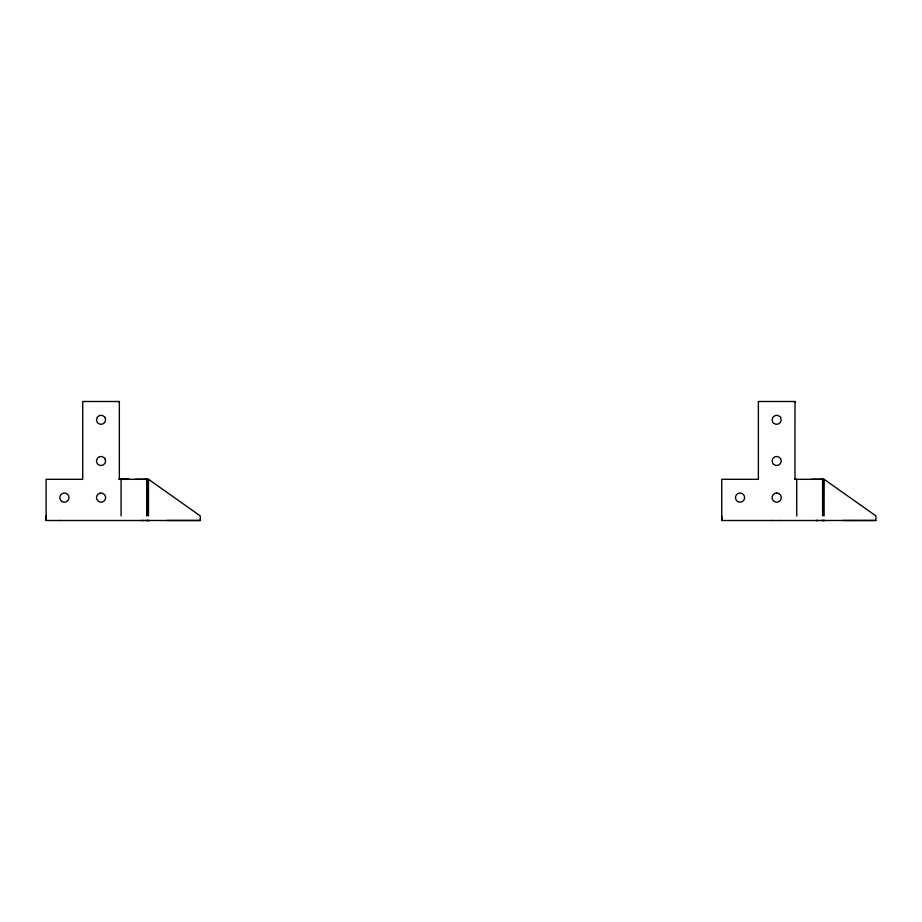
<?xml version="1.0" encoding="UTF-8"?>
<svg xmlns="http://www.w3.org/2000/svg" width="922" height="922" viewBox="0 0 922 922"><rect width="100%" height="100%" fill="white"/><g stroke="black" fill="none" stroke-linecap="round" stroke-linejoin="round"><path stroke-width="1.38" d="M149.652 520.504L46.1 520.504L46.1 479.302L82.726 479.313L82.726 401.496L119.341 401.496L119.341 402.361M119.341 401.496L119.341 479.325L121.082 479.325L121.093 515.928M145.238 520.492L200.258 520.481L200.258 515.905L148.511 479.325L147.024 479.325L146.99 515.928L146.978 479.313L119.33 479.313L121.082 479.325M148.465 515.928L148.511 479.325L135.592 479.313M825.294 520.504L721.742 520.504L721.742 479.302L758.368 479.313L758.368 401.496L794.983 401.496L794.983 402.361M796.735 515.928L796.723 479.325L794.971 479.325L794.983 401.496M820.88 520.492L875.9 520.481L875.9 515.905L824.153 479.325L822.666 479.325L822.631 515.928L822.62 479.313L794.971 479.313M824.107 515.928L824.153 479.325L811.233 479.313M99.841 493.201L101.028 493.04A4.575 4.575 0 0 1 105.604 497.615A4.575 4.575 0 0 1 101.028 502.202L99.841 502.041A4.575 4.575 0 0 1 99.841 493.201M140.812 520.504L144.051 520.504M166.709 520.492L200.258 520.481M842.351 520.492L875.9 520.481M851.19 520.492L850.729 520.492M145.227 479.325L147.024 479.325M820.868 479.325L822.666 479.325M59.988 520.504L60.449 520.504M772.256 520.504L772.705 520.504M780.634 520.504L781.095 520.504M816.915 520.504L816.293 520.504L818.586 520.504M822.631 520.504L824.107 520.504M146.99 520.504L148.465 520.504M721.742 515.928L721.742 520.504M46.1 515.928L46.1 520.504M776.67 493.04L775.483 493.201A4.575 4.575 0 0 0 775.483 502.041L776.67 502.202A4.575 4.575 0 0 0 781.245 497.615A4.575 4.575 0 0 0 776.67 493.04M128.988 479.313L119.33 479.336L128.988 479.313M780.634 417.516L779.908 416.571A4.575 4.575 0 0 0 772.717 422.092L773.443 423.037A4.575 4.575 0 0 0 780.634 417.516M780.634 458.718L779.908 457.773A4.575 4.575 0 0 0 772.705 463.293L773.443 464.239A4.575 4.575 0 0 0 780.634 458.718M104.993 417.516L104.267 416.571A4.575 4.575 0 0 0 97.075 422.092L97.801 423.037A4.575 4.575 0 0 0 104.993 417.516M104.993 458.718L104.267 457.773A4.575 4.575 0 0 0 97.064 463.293L97.801 464.239A4.575 4.575 0 0 0 104.993 458.718M737.761 501.58A4.575 4.575 0 0 0 744.63 497.615A4.575 4.575 0 0 0 737.761 493.65A4.575 4.575 0 0 0 737.761 501.58M62.12 501.58A4.575 4.575 0 0 0 68.989 497.615A4.575 4.575 0 0 0 62.12 493.65A4.575 4.575 0 0 0 62.12 501.58"/></g></svg>
